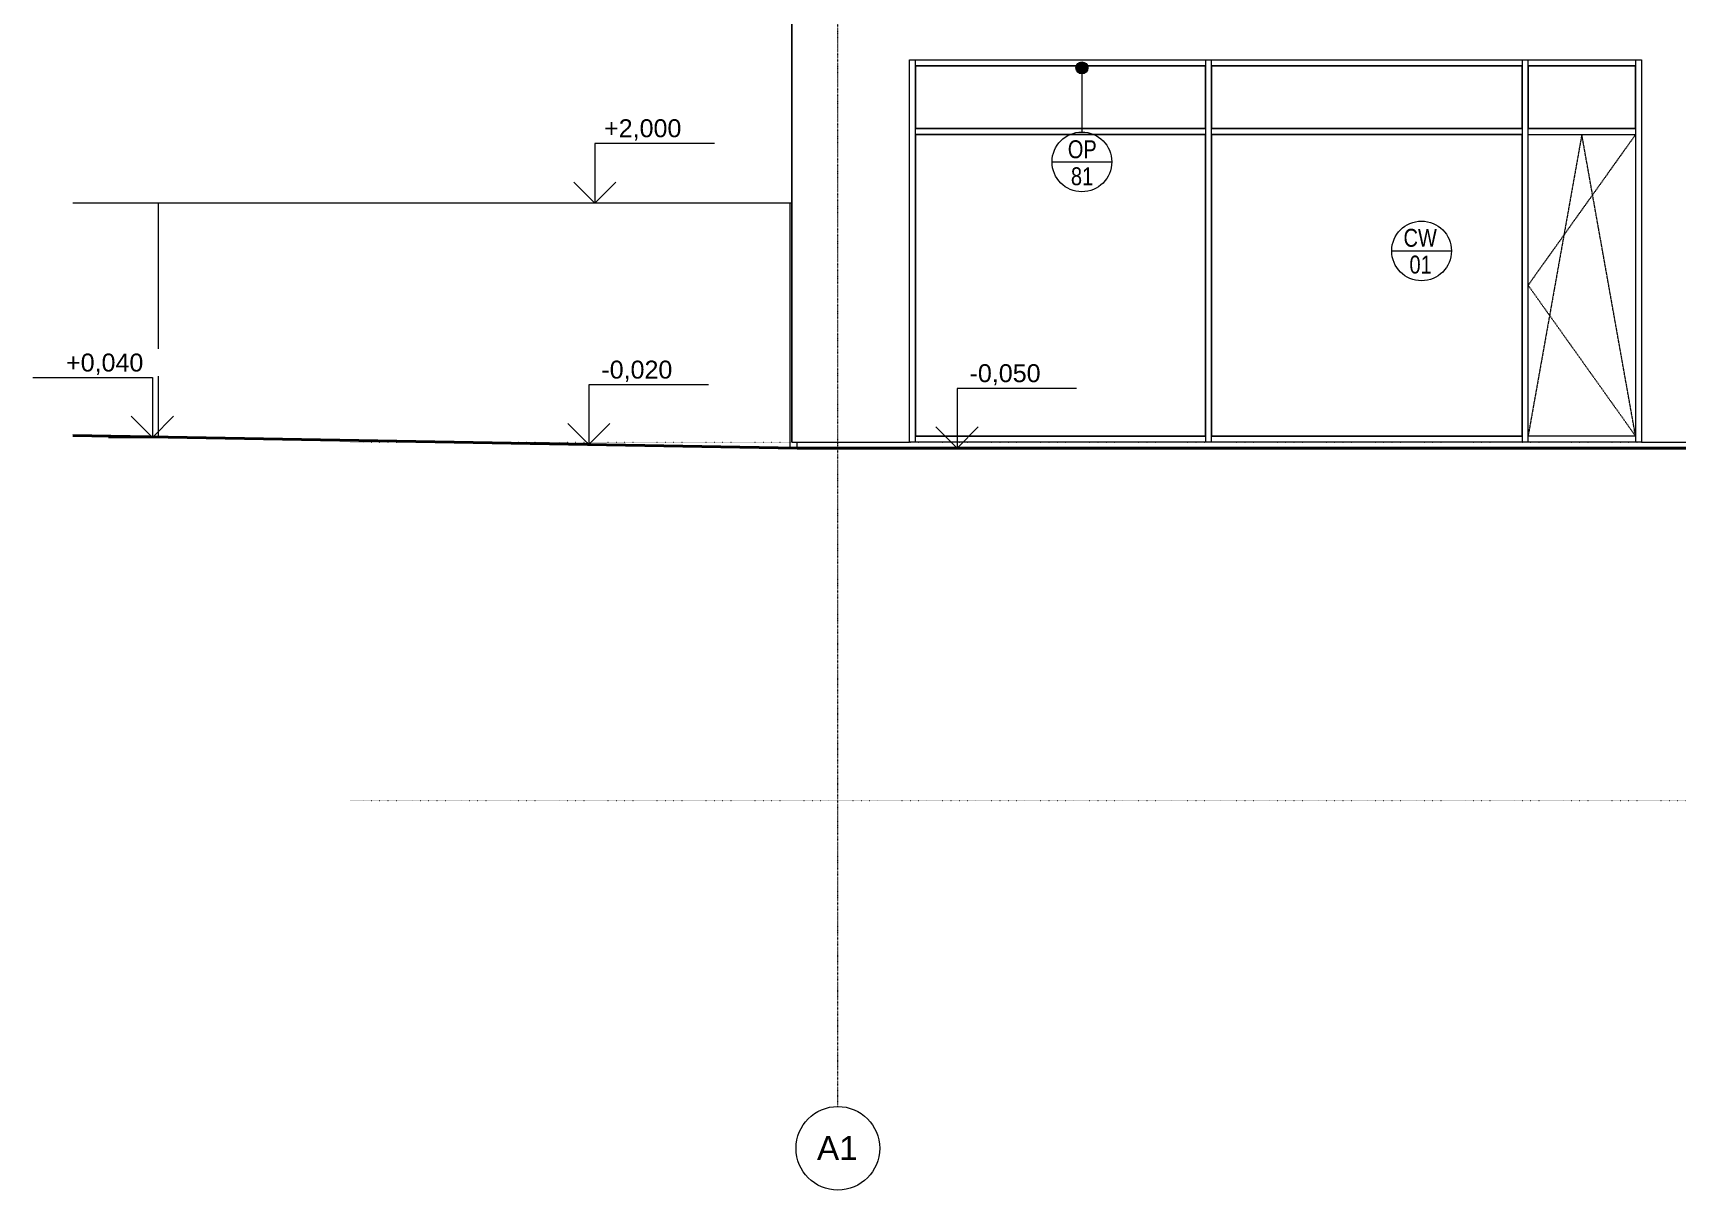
# Model space of a CAD drawing. Header units: millimetres. Extents: x -6736 to 224393, y -6260 to 72638.
# Drawn here: x -6736 to 7022, y -6260 to 3425 of the extents above; entities that cross this region are included whole.
import ezdxf

# ---------------------------------------------------------------- set-up
doc = ezdxf.new("R2010")
doc.units = ezdxf.units.MM
for name, pattern in [('HA_Dash_2mm-S1mm', [2, 1, -1]), ('HA_DashDot_10mm-S3mm', [10, 4, -3, 0, -3]), ('HA_Dot-S4mm', [4, 0, -4])]:
    doc.linetypes.add(name, pattern=pattern)
for name, color, linetype, lineweight in [('A-DETL-____-WIDE', 9, 'Continuous', 40), ('A-DOOR-____-OTLN', 9, 'Continuous', 9), ('A-FLOR-LEVL-OTLN', 9, 'Continuous', 9), ('A-GENM-____-IDEN', 9, 'Continuous', 9), ('A-GLAZ-CURT-OTLN', 9, 'Continuous', 5), ('A-GLAZ-CWMG-OTLN', 9, 'Continuous', 5), ('A-WALL-____-IDEN', 9, 'Continuous', 9), ('A-WALL-____-OTLN', 9, 'Continuous', 9), ('G-____-____-DIMS', 9, 'Continuous', 5), ('S-GRID-____-IDEN', 9, 'Continuous', 9), ('S-GRID-____-OTLN', 9, 'Continuous', 5)]:
    doc.layers.add(name, color=color, linetype=linetype, lineweight=lineweight)
doc.styles.add('Arial', font='arial.ttf', dxfattribs={"height": 150})
doc.styles.add('Arial_1', font='arial.ttf', dxfattribs={"height": 200})
doc.styles.add('Arial_2', font='arial.ttf', dxfattribs={"width": 0.8, "height": 150})

# ---------------------------------------------------------------- blocks, each defined once
blk = doc.blocks.new('Systémový panel - Sklo-2011739-A_pohled jižní_DPS pohled')
at = {"layer": 'A-GLAZ-CURT-OTLN', "color": 250}
for p, q in [((3075, 2575), (650, 2575)), ((650, 2575), (650, 50)), ((3075, 50), (3075, 2575)), ((650, 50), (3075, 50))]:
    blk.add_line(p, q, dxfattribs=at)
blk = doc.blocks.new('Obdélníková příčel - 50x70mm EXT-1501615-A_pohled jižní_DPS pohled')
at = {"layer": 'A-GLAZ-CWMG-OTLN', "color": 250}
for p, q in [((5775, 3150), (5775, 3200)), ((6675, 3200), (6675, 3150)), ((5775, 3150), (6675, 3150))]:
    blk.add_line(p, q, dxfattribs=at)
blk = doc.blocks.new('Obdélníková příčel - 50x70mm EXT-1501442-A_pohled jižní_DPS pohled')
at = {"layer": 'A-GLAZ-CWMG-OTLN', "color": 250}
for p, q in [((650, 0), (650, 50)), ((3075, 50), (650, 50)), ((3075, 50), (3075, 0))]:
    blk.add_line(p, q, dxfattribs=at)
blk = doc.blocks.new('Obdélníková příčel - 50x70mm EXT-2011740-A_pohled jižní_DPS pohled')
at = {"layer": 'A-GLAZ-CWMG-OTLN', "color": 250}
blk.add_line((6675, 2600), (6675, 0), dxfattribs=at)
blk = doc.blocks.new('Obdélníková příčel - 50x70mm EXT-2011741-A_pohled jižní_DPS pohled')
at = {"layer": 'A-GLAZ-CWMG-OTLN', "color": 250}
blk.add_line((650, 2600), (650, 3200), dxfattribs=at)
blk = doc.blocks.new('ABMV_CW_Single_Swing_Generic - Ex_Glass_SKLOPNE-2011742-A_pohled jižní_DPS pohled')
at = {"layer": 'A-DOOR-____-OTLN', "color": 250, "linetype": 'HA_Dash_2mm-S1mm', "lineweight": 5}
for p, q in [((6225, 2575), (5775, 50)), ((6675, 2575), (5775, 1313)), ((6675, 50), (6225, 2575)), ((5775, 1313), (6675, 50))]:
    blk.add_line(p, q, dxfattribs=at)
blk = doc.blocks.new('Obdélníková příčel - 50x70mm EXT-1501616-A_pohled jižní_DPS pohled')
at = {"layer": 'A-GLAZ-CWMG-OTLN', "color": 250}
for p, q in [((3125, 3150), (3125, 3200)), ((5725, 3200), (5725, 3150)), ((3125, 3150), (5725, 3150))]:
    blk.add_line(p, q, dxfattribs=at)
blk = doc.blocks.new('Obdélníková příčel - 50x70mm EXT-1501617-A_pohled jižní_DPS pohled')
at = {"layer": 'A-GLAZ-CWMG-OTLN', "color": 250}
for p, q in [((5775, 0), (5775, 50)), ((6675, 50), (5775, 50)), ((6675, 50), (6675, 0))]:
    blk.add_line(p, q, dxfattribs=at)
blk = doc.blocks.new('Obdélníková příčel - 50x70mm EXT-2011734-A_pohled jižní_DPS pohled')
at = {"layer": 'A-GLAZ-CWMG-OTLN', "color": 250}
for p, q in [((5725, 2600), (5725, 0)), ((5775, 0), (5775, 2600))]:
    blk.add_line(p, q, dxfattribs=at)
blk = doc.blocks.new('Systémový panel - Sklo-2011743-A_pohled jižní_DPS pohled')
at = {"layer": 'A-GLAZ-CURT-OTLN', "color": 250}
for p, q in [((5725, 2575), (3125, 2575)), ((3125, 2575), (3125, 50)), ((5725, 50), (5725, 2575)), ((3125, 50), (5725, 50))]:
    blk.add_line(p, q, dxfattribs=at)
blk = doc.blocks.new('Obdélníková příčel - 50x70mm EXT-1501444-A_pohled jižní_DPS pohled')
at = {"layer": 'A-GLAZ-CWMG-OTLN', "color": 250}
for p, q in [((650, 3150), (650, 3200)), ((3075, 3200), (3075, 3150)), ((650, 3150), (3075, 3150))]:
    blk.add_line(p, q, dxfattribs=at)
blk = doc.blocks.new('Obdélníková příčel - 50x70mm EXT-1501618-A_pohled jižní_DPS pohled')
at = {"layer": 'A-GLAZ-CWMG-OTLN', "color": 250}
for p, q in [((3125, 0), (3125, 50)), ((5725, 50), (3125, 50)), ((5725, 50), (5725, 0))]:
    blk.add_line(p, q, dxfattribs=at)
blk = doc.blocks.new('Systémový panel - Sklo-2011744-A_pohled jižní_DPS pohled')
at = {"layer": 'A-GLAZ-CURT-OTLN', "color": 250}
for p, q in [((3075, 3150), (650, 3150)), ((650, 3150), (650, 2625)), ((3075, 2625), (3075, 3150)), ((650, 2625), (3075, 2625))]:
    blk.add_line(p, q, dxfattribs=at)
blk = doc.blocks.new('Systémový panel - Sklo-2011745-A_pohled jižní_DPS pohled')
at = {"layer": 'A-GLAZ-CURT-OTLN', "color": 250}
for p, q in [((5725, 3150), (3125, 3150)), ((3125, 3150), (3125, 2625)), ((5725, 2625), (5725, 3150)), ((3125, 2625), (5725, 2625))]:
    blk.add_line(p, q, dxfattribs=at)
blk = doc.blocks.new('Systémový panel - Sklo-2012871-A_pohled jižní_DPS pohled')
at = {"layer": 'A-GLAZ-CURT-OTLN', "color": 250}
for p, q in [((6675, 3150), (5775, 3150)), ((5775, 3150), (5775, 2625)), ((6675, 2625), (6675, 3150)), ((5775, 2625), (6675, 2625))]:
    blk.add_line(p, q, dxfattribs=at)
blk = doc.blocks.new('Obdélníková příčel - 50x70mm EXT-2011747-A_pohled jižní_DPS pohled')
at = {"layer": 'A-GLAZ-CWMG-OTLN', "color": 250}
blk.add_line((6675, 3200), (6675, 2600), dxfattribs=at)
blk = doc.blocks.new('Obdélníková příčel - 50x70mm EXT-2011748-A_pohled jižní_DPS pohled')
at = {"layer": 'A-GLAZ-CWMG-OTLN', "color": 250}
blk.add_line((650, 0), (650, 2600), dxfattribs=at)
blk = doc.blocks.new('Obdélníková příčel - 50x70mm EXT-2011735-A_pohled jižní_DPS pohled')
at = {"layer": 'A-GLAZ-CWMG-OTLN', "color": 250}
for p, q in [((650, 2575), (650, 2625)), ((3075, 2625), (650, 2625)), ((3075, 2625), (3075, 2575)), ((650, 2575), (3075, 2575))]:
    blk.add_line(p, q, dxfattribs=at)
blk = doc.blocks.new('Obdélníková příčel - 50x70mm EXT-2011736-A_pohled jižní_DPS pohled')
at = {"layer": 'A-GLAZ-CWMG-OTLN', "color": 250}
for p, q in [((3125, 2575), (3125, 2625)), ((5725, 2625), (3125, 2625)), ((5725, 2625), (5725, 2575)), ((3125, 2575), (5725, 2575))]:
    blk.add_line(p, q, dxfattribs=at)
blk = doc.blocks.new('Obdélníková příčel - 50x70mm EXT-2011737-A_pohled jižní_DPS pohled')
at = {"layer": 'A-GLAZ-CWMG-OTLN', "color": 250}
for p, q in [((5775, 2575), (5775, 2625)), ((6675, 2625), (5775, 2625)), ((6675, 2625), (6675, 2575)), ((5775, 2575), (6675, 2575))]:
    blk.add_line(p, q, dxfattribs=at)
blk = doc.blocks.new('Obdélníková příčel - 50x70mm EXT-2011738-A_pohled jižní_DPS pohled')
at = {"layer": 'A-GLAZ-CWMG-OTLN', "color": 250}
for p, q in [((3075, 3200), (3075, 2600)), ((3125, 2600), (3125, 3200))]:
    blk.add_line(p, q, dxfattribs=at)
blk = doc.blocks.new('185-01_OBJEKT A_Central_rvt-1-A_pohled jižní_DPS pohled')
at = {"layer": 'A-WALL-____-OTLN', "color": 7}
for p, q in [((-385, 5459), (-385, 0)), ((-385, 0), (-385, 5400)), ((600, 0), (600, 3200)), ((600, 3200), (6725, 3200)), ((6725, 3200), (6725, 0)), ((-385, 0), (600, 0)), ((-340, -50), (-340, 0)), ((6725, 0), (600, 0)), ((6725, 0), (8475, 0))]:
    blk.add_line(p, q, dxfattribs=at)
at = {"layer": 'A-DOOR-____-OTLN', "lineweight": 9}
blk.add_blockref('ABMV_CW_Single_Swing_Generic - Ex_Glass_SKLOPNE-2011742-A_pohled jižní_DPS pohled', (0, 0), dxfattribs=at)
at = {"layer": 'A-GLAZ-CURT-OTLN', "lineweight": 9}
for name in ['Systémový panel - Sklo-2011744-A_pohled jižní_DPS pohled', 'Systémový panel - Sklo-2011745-A_pohled jižní_DPS pohled', 'Systémový panel - Sklo-2012871-A_pohled jižní_DPS pohled', 'Systémový panel - Sklo-2011739-A_pohled jižní_DPS pohled', 'Systémový panel - Sklo-2011743-A_pohled jižní_DPS pohled']:
    blk.add_blockref(name, (0, 0), dxfattribs=at)
at = {"layer": 'A-GLAZ-CWMG-OTLN', "lineweight": 9}
for name, p in [('Obdélníková příčel - 50x70mm EXT-2011741-A_pohled jižní_DPS pohled', (0, 0)), ('Obdélníková příčel - 50x70mm EXT-1501444-A_pohled jižní_DPS pohled', (0, 0)), ('Obdélníková příčel - 50x70mm EXT-2011738-A_pohled jižní_DPS pohled', (0, 0)), ('Obdélníková příčel - 50x70mm EXT-1501616-A_pohled jižní_DPS pohled', (0, 0)), ('Obdélníková příčel - 50x70mm EXT-2011738-A_pohled jižní_DPS pohled', (2650, 0)), ('Obdélníková příčel - 50x70mm EXT-1501615-A_pohled jižní_DPS pohled', (0, 0)), ('Obdélníková příčel - 50x70mm EXT-2011747-A_pohled jižní_DPS pohled', (0, 0)), ('Obdélníková příčel - 50x70mm EXT-2011735-A_pohled jižní_DPS pohled', (0, 0)), ('Obdélníková příčel - 50x70mm EXT-2011736-A_pohled jižní_DPS pohled', (0, 0)), ('Obdélníková příčel - 50x70mm EXT-2011737-A_pohled jižní_DPS pohled', (0, 0)), ('Obdélníková příčel - 50x70mm EXT-2011748-A_pohled jižní_DPS pohled', (0, 0)), ('Obdélníková příčel - 50x70mm EXT-2011734-A_pohled jižní_DPS pohled', (-2650, 0)), ('Obdélníková příčel - 50x70mm EXT-2011734-A_pohled jižní_DPS pohled', (0, 0)), ('Obdélníková příčel - 50x70mm EXT-2011740-A_pohled jižní_DPS pohled', (0, 0)), ('Obdélníková příčel - 50x70mm EXT-1501442-A_pohled jižní_DPS pohled', (0, 0)), ('Obdélníková příčel - 50x70mm EXT-1501618-A_pohled jižní_DPS pohled', (0, 0)), ('Obdélníková příčel - 50x70mm EXT-1501617-A_pohled jižní_DPS pohled', (0, 0))]:
    blk.add_blockref(name, p, dxfattribs=at)
blk = doc.blocks.new('Grid - Radius 3_5mm-353793-A_pohled jižní_DPS pohled')
at = {"layer": 'S-GRID-____-IDEN'}
blk.add_circle((0, -5909.84375), 350, dxfattribs=at)
blk = doc.blocks.new('Spot Elevations - Default-792506-A_pohled jižní_DPS pohled')
at = {"layer": 'G-____-____-DIMS', "lineweight": 9}
for p, q in [((16211, 450), (15211, 450)), ((15211, 450), (15211, -50)), ((15034, 127), (15211, -50)), ((15211, -50), (15387, 127))]:
    blk.add_line(p, q, dxfattribs=at)
blk = doc.blocks.new('HA_TAG_GM_Products1 - Generic-1835784-A_pohled jižní_DPS pohled')
at = {"layer": 'A-GENM-____-IDEN'}
blk.add_line((11259, 6020), (11759, 6020), dxfattribs=at)
blk.add_circle((11509, 6020), 250, dxfattribs=at)
blk = doc.blocks.new('HA_TAG_cWA - Default-922888-A_pohled jižní_DPS pohled')
at = {"layer": 'A-WALL-____-IDEN'}
blk.add_line((2878, 5812), (3378, 5812), dxfattribs=at)
blk.add_circle((3128, 5812), 250, dxfattribs=at)

msp = doc.modelspace()

# ---------------------------------------------------------------- hatches: boundary and pattern name
at = {"layer": 'A-GENM-____-IDEN'}
h = msp.add_hatch(color=256, dxfattribs=at)
edge = h.paths.add_edge_path()
edge.add_arc((2042, 3132), 50, 0, 360)

# ---------------------------------------------------------------- linework, layer by layer
at = {"layer": 'A-DETL-____-WIDE'}
for p, q in [((-340, -50), (-6401, 55)), ((21753, -50), (-340, -50))]:
    msp.add_line(p, q, dxfattribs=at)
at = {"layer": 'A-FLOR-LEVL-OTLN', "linetype": 'HA_Dot-S4mm'}
msp.add_line((-4080, 0), (29160, 0), dxfattribs=at)
at = {"layer": 'A-FLOR-LEVL-OTLN', "linetype": 'HA_Dot-S4mm', "lineweight": 5}
msp.add_line((-4080, -3000), (29160, -3000), dxfattribs=at)
at = {"layer": 'A-GENM-____-IDEN'}
msp.add_line((2042, 3132), (2042, 2595), dxfattribs=at)
msp.add_circle((2042, 3132), 50, dxfattribs=at)
at = {"layer": 'A-WALL-____-OTLN'}
for p, q in [((-5688, 2000), (-6401, 2000)), ((-385, 2000), (-5688, 2000)), ((-5688, 2000), (-5688, 42)), ((-400, -49), (-400, 2000))]:
    msp.add_line(p, q, dxfattribs=at)
at = {"layer": 'G-____-____-DIMS', "lineweight": 9}
for p, q in [((-6102, 40), (-5736, 40)), ((-5531, 40), (-6102, 40)), ((-2082, -20), (-2083, -20))]:
    msp.add_line(p, q, dxfattribs=at)
at = {"layer": 'S-GRID-____-OTLN', "linetype": 'HA_DashDot_10mm-S3mm', "lineweight": 9}
for p, q in [((0, -3060), (0, 14688)), ((0, -5560), (0, -3060))]:
    msp.add_line(p, q, dxfattribs=at)

# ---------------------------------------------------------------- block references
at = {"lineweight": 5}
msp.add_blockref('185-01_OBJEKT A_Central_rvt-1-A_pohled jižní_DPS pohled', (0, 0), dxfattribs=at)
at = {"layer": 'A-GENM-____-IDEN'}
msp.add_blockref('HA_TAG_GM_Products1 - Generic-1835784-A_pohled jižní_DPS pohled', (-9467, -3675), dxfattribs=at)
at = {"layer": 'A-WALL-____-IDEN'}
msp.add_blockref('HA_TAG_cWA - Default-922888-A_pohled jižní_DPS pohled', (1756, -4212), dxfattribs=at)
at = {"layer": 'G-____-____-DIMS', "lineweight": 9}
for p in [(-17244, 2050), (-17294, 30), (-14213, 0)]:
    msp.add_blockref('Spot Elevations - Default-792506-A_pohled jižní_DPS pohled', p, dxfattribs=at)
at = {"layer": 'G-____-____-DIMS', "lineweight": 9, "extrusion": (0, 0, -1)}
msp.add_blockref('Spot Elevations - Default-792506-A_pohled jižní_DPS pohled', (-9475, 90), dxfattribs=at)
at = {"layer": 'S-GRID-____-IDEN'}
msp.add_blockref('Grid - Radius 3_5mm-353793-A_pohled jižní_DPS pohled', (0, 0), dxfattribs=at)

# ---------------------------------------------------------------- texts
at = {"layer": 'A-GENM-____-IDEN', "lineweight": 5, "char_height": 150, "attachment_point": 1, "style": 'Arial_2'}
for s, insert, width in [('OP', (1924, 2526), 295.02), ('81', (1950, 2300), 230.89)]:
    msp.add_mtext(s, dxfattribs=dict(at, insert=insert, width=width))
at = {"layer": 'A-WALL-____-IDEN', "lineweight": 5, "char_height": 150, "attachment_point": 1, "style": 'Arial_2'}
for s, insert, width in [('CW', (4733, 1785), 352.74), ('01', (4783, 1561), 230.89)]:
    msp.add_mtext(s, dxfattribs=dict(at, insert=insert, width=width))
at = {"layer": 'S-GRID-____-IDEN', "lineweight": 5, "insert": (-175, -5808), "char_height": 200, "width": 424.89, "attachment_point": 1, "style": 'Arial_1'}
msp.add_mtext('A1', dxfattribs=at)

# ---------------------------------------------------------------- next in the draw order: texts
at = {"layer": 'G-____-____-DIMS', "lineweight": 9, "char_height": 150, "attachment_point": 1, "line_spacing_factor": 0.941778, "style": 'Arial', "bg_fill": 3, "box_fill_scale": 1.25, "bg_fill_color": 256, "bg_fill_true_color": 13158600, "bg_fill_transparency": 0}
for s, insert, width in [('+2,000', (-1956, 2702), 773.13), ('+0,040', (-6458, 741), 773.13), ('-0,020', (-1979, 682), 710.69), ('-0,050', (1102, 652), 710.69)]:
    msp.add_mtext(s, dxfattribs=dict(at, insert=insert, width=width))

doc.saveas('drawing.dxf')
